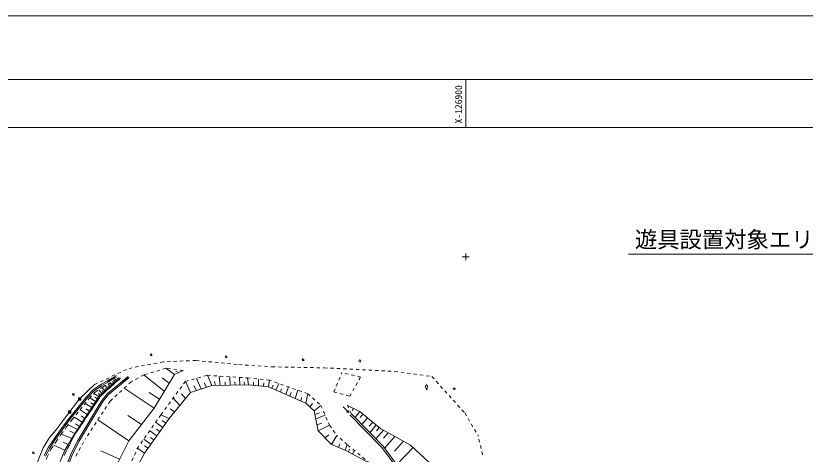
# Model space of a CAD drawing. Units: millimetres, scale not verified. Extents: x -294350 to 464306, y -228900 to 207900.
# Drawn here: x -118962 to 54306, y 111746 to 207900 of the extents above; entities that cross this region are included whole.
import ezdxf
from ezdxf.enums import TextEntityAlignment as Align

# ---------------------------------------------------------------- set-up
doc = ezdxf.new("R2010")
doc.units = ezdxf.units.MM
doc.header["$LTSCALE"] = 700
doc.linetypes.add('USER1', pattern=[2, 1, -1])
doc.layers.add('0-0', color=7, linetype='Continuous')
for name, color, linetype, lineweight in [('0-1_D-TTL', 7, 'Continuous', 13), ('0-2_D-TTL-FRAM', 7, 'Continuous', 13), ('0-3_D-TTL-LINE', 7, 'Continuous', 13), ('0-4_D-TTL-TXT', 7, 'Continuous', 13), ('0-5_S-BGD', 8, 'Continuous', 13), ('0-8_最終2案', 1, 'Continuous', 13)]:
    doc.layers.add(name, color=color, linetype=linetype, lineweight=lineweight)
doc.styles.add('ＭＳ ゴシック', font='')
doc.styles.get('ＭＳ ゴシック').set_extended_font_data('MS Gothic')

# ---------------------------------------------------------------- blocks, each defined once
blk = doc.blocks.new('広葉樹林_11')
at = {"layer": '0-5_S-BGD'}
blk.add_line((55298243023, -88780395665), (55298418023, -88780395665), dxfattribs=at)
blk.add_circle((55298243023, -88780264415), 131250, dxfattribs=at)
blk = doc.blocks.new('広葉樹林_12')
at = {"layer": '0-5_S-BGD'}
blk.add_line((55283750238, -88776122151), (55283925238, -88776122151), dxfattribs=at)
blk.add_circle((55283750238, -88775990901), 131250, dxfattribs=at)
blk = doc.blocks.new('広葉樹林_13')
at = {"layer": '0-5_S-BGD'}
blk.add_line((55275017407, -88775936346), (55275192407, -88775936346), dxfattribs=at)
blk.add_circle((55275017407, -88775805096), 131250, dxfattribs=at)
blk = doc.blocks.new('広葉樹林_14')
at = {"layer": '0-5_S-BGD'}
blk.add_line((55263187826, -88775502801), (55263362826, -88775502801), dxfattribs=at)
blk.add_circle((55263187826, -88775371551), 131250, dxfattribs=at)
blk = doc.blocks.new('広葉樹林_15')
at = {"layer": '0-5_S-BGD'}
blk.add_line((55251667920, -88775193127), (55251842920, -88775193127), dxfattribs=at)
blk.add_circle((55251667920, -88775061877), 131250, dxfattribs=at)
blk = doc.blocks.new('広葉樹林_16')
at = {"layer": '0-5_S-BGD'}
blk.add_line((55239714469, -88781262754), (55239889469, -88781262754), dxfattribs=at)
blk.add_circle((55239714469, -88781131504), 131250, dxfattribs=at)
blk = doc.blocks.new('広葉樹林_17')
at = {"layer": '0-5_S-BGD'}
blk.add_line((55233582906, -88790243326), (55233757906, -88790243326), dxfattribs=at)
blk.add_circle((55233582906, -88790112076), 131250, dxfattribs=at)

msp = doc.modelspace()

# ---------------------------------------------------------------- linework, layer by layer
at = {"layer": '0-1_D-TTL'}
for points in [[(-294350, -207900), (294350, -207900), (294350, 207900), (-294350, 207900)], [(-280350, -193900), (280350, -193900), (280350, 193900), (-280350, 193900)]]:
    msp.add_lwpolyline(points, close=True, dxfattribs=at)
at = {"layer": '0-2_D-TTL-FRAM'}
msp.add_lwpolyline([(-269850, -183400), (269850, -183400), (269850, 183400), (-269850, 183400)], close=True, dxfattribs=at)
at = {"layer": '0-3_D-TTL-LINE'}
for p, q in [((-20209.6, 183400), (-20209.6, 193900)), ((-20959.6, 155030.8), (-19459.6, 155030.8)), ((-20209.6, 155780.8), (-20209.6, 154280.8))]:
    msp.add_line(p, q, dxfattribs=at)
at = {"layer": '0-5_S-BGD', "linetype": 'USER1'}
for p, q in [((-86576.6, 132001.8), (-92041.6, 130991.8)), ((-79432.6, 132307.8), (-86576.6, 132001.8)), ((-79432.6, 132307.8), (-69982.6, 131388.8)), ((-101653.6, 127053.8), (-94117.6, 130562.8)), ((-92041.6, 130991.8), (-94117.6, 130562.8)), ((-85999.6, 130591.8), (-90828.6, 129156.8)), ((-82203.6, 130095.8), (-85999.6, 130591.8)), ((-69982.6, 131388.8), (-62713.6, 130908.8)), ((-62713.6, 130908.8), (-51270.6, 130685.8)), ((-51270.6, 130685.8), (-35798.6, 129918.8)), ((-96504, 128392.6), (-95973.6, 128431.8)), ((-90828.6, 129156.8), (-93538.6, 127699.8)), ((-81745.6, 127693.8), (-76914.6, 129060.8)), ((-76914.6, 129060.8), (-68081.6, 128461.8)), ((-63256.6, 127971.8), (-68081.6, 128461.8)), ((-49156.6, 125411.8), (-47369.6, 129642.8)), ((-43286.6, 128670.8), (-47369.6, 129642.8)), ((-43286.6, 128670.8), (-45667.6, 124465.8)), ((-35798.6, 129918.8), (-27614.6, 128771.8)), ((-27614.6, 128771.8), (-20415.6, 120785.8)), ((-98254.6, 123392.8), (-93538.6, 127699.8)), ((-87104.6, 120396.8), (-81745.6, 127693.8)), ((-54894.6, 125016.8), (-63256.6, 127971.8)), ((-54894.6, 125016.8), (-51983.6, 122454.8)), ((-49156.6, 125411.8), (-45667.6, 124465.8)), ((-98254.6, 123392.8), (-103646.6, 115202.8)), ((-51983.6, 122454.8), (-50108.6, 118094.8)), ((-45327.4, 120655.5), (-46166.6, 122447.8)), ((-87104.6, 120396.8), (-92252.6, 113086.8)), ((-20415.6, 120785.8), (-17504.6, 115843.8)), ((-50108.6, 118094.8), (-48487.6, 115847.8)), ((-105761.6, 111344.8), (-103646.6, 115202.8)), ((-46227.6, 113836.8), (-48487.6, 115847.8)), ((-16496.6, 111627.8), (-17504.6, 115843.8)), ((-95756.6, 105161.8), (-92252.6, 113086.8)), ((-41211.6, 109727.8), (-46227.6, 113836.8))]:
    msp.add_line(p, q, dxfattribs=at)
at = {"layer": '0-5_S-BGD'}
for p, q in [((-84134.6, 129197.8), (-85999.6, 130591.8)), ((-82203.6, 130095.8), (-84134.6, 129197.8)), ((-95973.6, 128431.8), (-100619.6, 124597.8)), ((-96851.5, 129000.2), (-100306.5, 127023.9)), ((-100146.6, 126769.8), (-96702.6, 128739.8)), ((-94298.9, 128812.9), (-98929, 124979.2)), ((-97149.3, 128645.1), (-98847.3, 127673.4)), ((-94107.6, 128581.8), (-98711.6, 124769.8)), ((-96429.2, 128055.8), (-96642, 128313.6)), ((-96452.7, 128003.8), (-95973.6, 128431.8)), ((-96309.3, 128154.8), (-96407.1, 128273.4)), ((-94356.9, 128541.3), (-95677.6, 127484.8)), ((-86367.6, 125534.3), (-90828.6, 129156.8)), ((-88600.6, 121870.8), (-84134.6, 129197.8)), ((-85297, 127290.6), (-86797.5, 128489.1)), ((-83169.1, 129646.8), (-83866.6, 129929.7)), ((-78288.1, 126060.3), (-79330.1, 128377.3)), ((-75966.6, 126821.8), (-76914.6, 129060.8)), ((-74131.7, 126851), (-74352.2, 128887)), ((-71941.1, 126885.8), (-72006.5, 128728)), ((-69843.7, 128581.3), (-69784.5, 126920.1)), ((-67915.6, 126949.8), (-68081.6, 128461.8)), ((-104948.6, 123865.8), (-101653.6, 127053.8)), ((-100306.5, 127023.9), (-101984.3, 125867.2)), ((-101788.6, 125637.8), (-100146.6, 126769.8)), ((-98776.8, 126118.5), (-99322.8, 126780.2)), ((-98847.3, 127673.4), (-98629.4, 128047.6)), ((-98847.3, 127673.4), (-98414.3, 127671.8)), ((-98508.4, 126340), (-98736.7, 126616.6)), ((-98243.6, 126558.5), (-98713.9, 127128.5)), ((-98629.4, 128047.6), (-98414.3, 127671.8)), ((-98484, 126189.1), (-98004.9, 126617.1)), ((-98008.9, 126752.2), (-98207.6, 126992.9)), ((-97777.4, 126943.3), (-98181.5, 127433)), ((-97525.8, 127045.1), (-98004.9, 126617.1)), ((-97572.2, 127112.6), (-97744.9, 127321.9)), ((-97369.7, 127279.7), (-97716, 127699.3)), ((-97468.3, 127096.5), (-96989.2, 127524.5)), ((-97190.3, 127427.7), (-97340.4, 127609.6)), ((-97013.3, 127573.8), (-97309, 127932.1)), ((-96510.2, 127952.5), (-96989.2, 127524.5)), ((-96856.4, 127703.2), (-96986.8, 127861.1)), ((-96701.7, 127831), (-96953.1, 128135.7)), ((-96564.5, 127944.1), (-96677.5, 128081.1)), ((-95677.6, 127484.8), (-95520, 127888.1)), ((-95677.6, 127484.8), (-95249.5, 127550)), ((-95520, 127888.1), (-95249.5, 127550)), ((-80609.6, 125298.8), (-81745.6, 127693.8)), ((-80609.6, 125298.8), (-75966.6, 126821.8)), ((-79305.7, 125726.5), (-79886.5, 126746.7)), ((-77088.8, 126453.7), (-77642.5, 127393.2)), ((-75966.6, 126821.8), (-67915.6, 126949.8)), ((-75125.2, 126835.2), (-75335.6, 127685.1)), ((-72975.4, 126869.4), (-73013.2, 127635.4)), ((-70826.9, 126903.5), (-70889.6, 127635.4)), ((-68766.2, 126936.3), (-68840.4, 127623)), ((-67915.6, 126949.8), (-63468.6, 126516.8)), ((-66781.4, 126839.4), (-66816.1, 127573.3)), ((-65692.1, 126733.3), (-65669.1, 128216.8)), ((-64584.6, 126625.5), (-64506.1, 127399.5)), ((-63468.6, 126516.8), (-63256.6, 127971.8)), ((-63468.6, 126516.8), (-55316.6, 122950.8)), ((-62797.6, 126223.3), (-62469.4, 126853)), ((-61869.9, 125817.5), (-61200.8, 127245.3)), ((-59676.9, 124858.2), (-59075.6, 126494.3)), ((-101984.3, 125867.2), (-103384.9, 124398.2)), ((-103159.6, 124199.8), (-101788.6, 125637.8)), ((-100767.7, 124366.4), (-101811.2, 125034.4)), ((-100480.3, 124712.7), (-100825.5, 125131)), ((-100084.2, 125039.6), (-100761.3, 125860.2)), ((-98929, 124979.2), (-100237.2, 123272.6)), ((-100049.3, 124722.3), (-99719.6, 125038.8)), ((-99733.1, 125329.4), (-100033.9, 125694)), ((-99386.7, 125615.2), (-100014, 126375.4)), ((-98711.6, 124769.8), (-99988.6, 123103.8)), ((-99389.9, 125355.3), (-99719.6, 125038.8)), ((-99350.3, 125393.3), (-99020.6, 125709.8)), ((-99079.7, 125868.6), (-99341.8, 126186.2)), ((-98541.5, 126137.8), (-99020.6, 125709.8)), ((-88600.6, 121870.8), (-95173.6, 126206.5)), ((-87407.2, 123828.7), (-89704.4, 125312.9)), ((-85321.6, 119602.8), (-80609.6, 125298.8)), ((-81691.4, 123991.1), (-82586.8, 124997.1)), ((-60879.6, 125384.3), (-60618.9, 126070.6)), ((-58820.8, 124483.7), (-58544.9, 125263.4)), ((-57637, 123965.9), (-57025.6, 125769.9)), ((-55316.6, 122950.8), (-54894.6, 125016.8)), ((-28829.6, 126181.8), (-28829.6, 125931.8)), ((-28829.6, 125931.8), (-28579.6, 125931.8)), ((-107954.6, 119949.8), (-104948.6, 123865.8)), ((-103384.9, 124398.2), (-107158.7, 119754.9)), ((-106922.6, 119569.8), (-103159.6, 124199.8)), ((-100619.6, 124597.8), (-106043.6, 116125.8)), ((-100237.2, 123272.6), (-105338, 114746.4)), ((-104761.1, 124053.3), (-105136.1, 123678.3)), ((-105136.1, 124053.3), (-104761.1, 123678.3)), ((-99988.6, 123103.8), (-105075.6, 114600.8)), ((-101444.3, 123309.6), (-102709.4, 124119.5)), ((-101871.9, 122641.8), (-102489.3, 123037)), ((-101059.7, 123910.4), (-101598, 124255)), ((-101576.4, 122646.5), (-101205.3, 123198.2)), ((-100834.2, 123749.9), (-101205.3, 123198.2)), ((-100789.7, 123816.1), (-100418.6, 124367.8)), ((-100088.9, 124684.3), (-100418.6, 124367.8)), ((-82965.6, 122450.8), (-84425.1, 124045.3)), ((-56431.7, 123438.6), (-56235, 124158.1)), ((-103271.9, 120455), (-104860.9, 121472.3)), ((-102304.5, 121966.1), (-103722, 122873.6)), ((-102785.3, 121215), (-103491.7, 121667.2)), ((-102407.6, 121410.8), (-102778.7, 120859.1)), ((-102363.1, 121477), (-101992, 122028.7)), ((-101620.9, 122580.3), (-101992, 122028.7)), ((-94182.6, 114704.8), (-88600.6, 121870.8)), ((-84149.6, 121019.5), (-85059, 121726.2)), ((-55316.6, 122950.8), (-53483.6, 121284.8)), ((-54400.1, 122117.8), (-53838.1, 122878.9)), ((-53483.6, 121284.8), (-51983.6, 122454.8)), ((-47077.4, 122154.3), (-45860.4, 120872.1)), ((-46275.6, 120995), (-45961.5, 121293.1)), ((-46166.6, 122447.8), (-43417.6, 121075.8)), ((-45860.4, 120872.1), (-45961.5, 121293.1)), ((-44792.1, 121761.8), (-45145.4, 121323.3)), ((-110199.6, 116996.8), (-107954.6, 119949.8)), ((-107158.7, 119754.9), (-108358.6, 118168.4)), ((-106922.6, 119569.8), (-108117.6, 117989.8)), ((-106887.6, 121232.8), (-107387.6, 121232.8)), ((-107387.6, 121232.8), (-107387.6, 120732.8)), ((-107387.6, 120732.8), (-106887.6, 120732.8)), ((-107325.1, 121170.3), (-106950.1, 120795.3)), ((-106950.1, 121170.3), (-107325.1, 120795.3)), ((-106887.6, 120732.8), (-106887.6, 121232.8)), ((-104359.9, 118755.6), (-106141.7, 119896.4)), ((-103812.7, 119610.3), (-104619.1, 120126.6)), ((-103936.5, 119137.8), (-103565.4, 119689.5)), ((-103194.3, 120241.2), (-103565.4, 119689.5)), ((-103149.8, 120307.4), (-102778.7, 120859.1)), ((-91391.6, 118287.8), (-94344.5, 120216.3)), ((-90682.6, 111992.8), (-85321.6, 119602.8)), ((-85321.6, 119602.8), (-87104.6, 120396.8)), ((-53483.6, 121284.8), (-52613.6, 116851.8)), ((-53316.1, 120431.6), (-52289.5, 120840.6)), ((-53127.1, 119468.5), (-51046.1, 120274.8)), ((-45860.4, 120872.1), (-46275.6, 120995)), ((-38350, 113503.9), (-45327.4, 120655.5)), ((-43417.6, 121075.8), (-44474.8, 119781.6)), ((-43417.6, 121075.8), (-38818.6, 117318.8)), ((-42778.1, 120553.4), (-43403.2, 119788.1)), ((-41771.6, 119731.2), (-42981.2, 118250.6)), ((-108358.6, 118168.4), (-109536.7, 116545.2)), ((-109292.6, 116370.8), (-108117.6, 117989.8)), ((-105381.7, 117159.6), (-107466.6, 118187.4)), ((-104968.2, 117805.6), (-105887, 118393.9)), ((-104767.8, 117902.1), (-105138.9, 117350.4)), ((-104723.2, 117968.3), (-104352.2, 118519.9)), ((-103981.1, 119071.6), (-104352.2, 118519.9)), ((-94182.6, 114704.8), (-100950.6, 119297.8)), ((-86709.6, 117632.5), (-88274.8, 118735.2)), ((-86063.1, 118550.2), (-86845.8, 119101.6)), ((-52872.9, 118173.2), (-51805.2, 118518.2)), ((-52613.6, 116851.8), (-50108.6, 118094.8)), ((-40626.8, 118796), (-41387.2, 117865.2)), ((-39849, 118160.6), (-41236.4, 116462.2)), ((-111565.6, 115439.8), (-110199.6, 116996.8)), ((-109536.7, 116545.2), (-110689.7, 114905.5)), ((-110441.6, 114736.8), (-109292.6, 116370.8)), ((-106601.1, 115214.4), (-108967.1, 116138.3)), ((-108193.6, 112610.8), (-106043.6, 116125.8)), ((-105952, 116268.8), (-107111, 116780.7)), ((-106227, 115607.1), (-105925.6, 116180.8)), ((-105554.5, 116732.5), (-105925.6, 116180.8)), ((-105510, 116798.7), (-105138.9, 117350.4)), ((-88002.3, 115797.5), (-89567.2, 116899.9)), ((-87355.9, 116715), (-88138.5, 117266.3)), ((-52613.6, 116851.8), (-49643.6, 113858.8)), ((-38258.7, 117015.5), (-39930.1, 115123.4)), ((-39823.2, 116875.6), (-39182.1, 117615.8)), ((-36136.6, 115865.8), (-38818.6, 117318.8)), ((-37197.8, 116440.7), (-38260.2, 115238.1)), ((-111565.6, 115439.8), (-112966.6, 113167.8)), ((-110689.7, 114905.5), (-111773.9, 113255)), ((-110441.6, 114736.8), (-111515.6, 113101.8)), ((-107429.5, 113860), (-108565.4, 114398.4)), ((-106866, 114390.7), (-106564.6, 114964.5)), ((-105338, 114746.4), (-106809.5, 111878.2)), ((-106263.2, 115538.2), (-106564.6, 114964.5)), ((-105075.6, 114600.8), (-106535.6, 111754.8)), ((-98234.6, 106539.8), (-94182.6, 114704.8)), ((-89294.9, 113962.7), (-90859.5, 115064.9)), ((-88648.6, 114880.1), (-89431, 115431.2)), ((-51128.6, 115355.3), (-50277.6, 115972.3)), ((-49643.6, 113858.8), (-48487.6, 115847.8)), ((-35732.6, 115639.7), (-38016.2, 113054.5)), ((-32351.6, 113747.8), (-36136.6, 115865.8)), ((-33889.3, 114608.3), (-35861.7, 112375.5)), ((-112966.6, 113167.8), (-115168.6, 107574.8)), ((-111773.9, 113255), (-112736.3, 111449.9)), ((-111515.6, 113101.8), (-112464.6, 111321.8)), ((-108193.6, 112610.8), (-110641, 113704.7)), ((-107541.2, 113105.5), (-107842.6, 112531.8)), ((-107505, 113174.4), (-107203.6, 113748.1)), ((-106902.2, 114321.9), (-107203.6, 113748.1)), ((-90682.6, 111992.8), (-92252.6, 113086.8)), ((-89941, 113045.4), (-90723.3, 113596.5)), ((-49643.6, 113858.8), (-46676.6, 112626.8)), ((-48160.1, 113242.8), (-47818.6, 114010.1)), ((-46676.6, 112626.8), (-46227.6, 113836.8)), ((-46676.6, 112626.8), (-41211.6, 109727.8)), ((-45971.5, 112252.8), (-45719.8, 112855.1)), ((-34901.8, 108862.1), (-38350, 113503.9)), ((-31755.4, 113195.8), (-35354.7, 109471.8)), ((-24745.6, 106704.8), (-32351.6, 113747.8)), ((-108193.6, 112610.8), (-110498.6, 107108.8)), ((-106809.5, 111878.2), (-110033.3, 103624.3)), ((-106535.6, 111754.8), (-109739.6, 103551.8)), ((-108094.9, 111949.9), (-108320.2, 111430.4)), ((-108067.9, 112012.3), (-107842.6, 112531.8)), ((-96208.6, 110622.3), (-100277.7, 112495.5)), ((-94573.6, 104806.8), (-90682.6, 111992.8)), ((-45078.9, 111779.3), (-44709.9, 112593.6))]:
    msp.add_line(p, q, dxfattribs=at)
at = {"layer": '0-5_S-BGD', "linetype": 'USER1'}
msp.add_lwpolyline([(-116254.5, 73820.3), (-116565, 75781.7), (-116639.6, 81802.5), (-116586.6, 87827.1), (-116547.7, 91802), (-116213.7, 95770.3), (-115481.5, 99706), (-114045.1, 105502.2), (-112859.9, 109313.9), (-112102.3, 111151), (-111171.2, 112897.5), (-110110.7, 114511.9), (-108967.1, 116138.3), (-107796.2, 117751.7), (-106607.8, 119322.9), (-102859.2, 123935.2), (-101527.6, 125331.9), (-99933.4, 126430.9), (-96504, 128392.6)], dxfattribs=at)
at = {"layer": '0-5_S-BGD'}
msp.add_lwpolyline([(-105198.6, 124115.8), (-105198.6, 123615.8), (-104698.6, 123615.8), (-104698.6, 124115.8)], close=True, dxfattribs=at)
msp.add_lwpolyline([(-28637.8, 101576.1), (-35209.4, 108605.5), (-38655.1, 113243.7), (-38928.2, 113523.7), (-45613.7, 120376.1)], dxfattribs=at)
for centre, radius in [((-97497.1, 127070.8), 37.5), ((-97497.1, 127070.8), 24.8), ((-97497.1, 127070.8), 12.2), ((-96481.4, 127978.1), 37.5), ((-96481.4, 127978.1), 24.8), ((-96481.4, 127978.1), 12.2), ((-99370.1, 125374.3), 37.5), ((-99370.1, 125374.3), 24.8), ((-99370.1, 125374.3), 12.2), ((-98512.7, 126163.5), 37.5), ((-98512.7, 126163.5), 24.8), ((-98512.7, 126163.5), 12.2), ((-100811.9, 123783), 37.5), ((-100811.9, 123783), 24.8), ((-100811.9, 123783), 12.2), ((-100069.1, 124703.3), 37.5), ((-100069.1, 124703.3), 24.8), ((-100069.1, 124703.3), 12.2), ((-102385.4, 121443.9), 37.5), ((-102385.4, 121443.9), 24.8), ((-102385.4, 121443.9), 12.2), ((-101598.7, 122613.4), 37.5), ((-101598.7, 122613.4), 24.8), ((-101598.7, 122613.4), 12.2), ((-103172.1, 120274.3), 37.5), ((-103172.1, 120274.3), 24.8), ((-103172.1, 120274.3), 12.2), ((-104745.5, 117935.2), 37.5), ((-104745.5, 117935.2), 24.8), ((-104745.5, 117935.2), 12.2), ((-103958.8, 119104.7), 37.5), ((-103958.8, 119104.7), 24.8), ((-103958.8, 119104.7), 12.2), ((-105532.2, 116765.6), 37.5), ((-105532.2, 116765.6), 24.8), ((-105532.2, 116765.6), 12.2), ((-106884.1, 114356.3), 37.5), ((-106884.1, 114356.3), 24.8), ((-106884.1, 114356.3), 12.2), ((-106245.1, 115572.6), 37.5), ((-106245.1, 115572.6), 24.8), ((-106245.1, 115572.6), 12.2), ((-107523.1, 113140), 37.5), ((-107523.1, 113140), 24.8), ((-107523.1, 113140), 12.2), ((-108081.4, 111981.1), 37.5), ((-108081.4, 111981.1), 24.8), ((-108081.4, 111981.1), 12.2)]:
    msp.add_circle(centre, radius, dxfattribs=at)
for centre, radius, start, end in [((-28396.2, 126556.8), 633.8, 151.75053, 208.24947), ((-28829.6, 126790.1), 141.7, 28.07249, 151.92751), ((-29267.1, 126556.8), 637.5, 331.92751, 28.07249), ((-28829.6, 126323.5), 141.7, 208.07249, 331.92751)]:
    msp.add_arc(centre, radius, start, end, dxfattribs=at)
at = {"layer": '0-8_最終2案', "color": 7}
msp.add_lwpolyline([(101938.2, 59166.2), (101938.2, 155599.9), (82346.3, 155599.9), (15496.3, 155599.9)], dxfattribs=at)

# ---------------------------------------------------------------- block references
at = {"layer": '0-0', "xscale": 0.001428571, "yscale": 0.001428571}
for name in ['広葉樹林_15', '広葉樹林_14', '広葉樹林_13', '広葉樹林_12', '広葉樹林_16', '広葉樹林_11', '広葉樹林_17']:
    msp.add_blockref(name, (-79020209.6, 126955030.8), dxfattribs=at)

# ---------------------------------------------------------------- texts
at = {"layer": '0-4_D-TTL-TXT', "style": 'ＭＳ ゴシック'}
msp.add_text('X-126900', height=1540, rotation=90, dxfattribs=at).set_placement((-20539.9, 184292.9), align=Align.BOTTOM_LEFT)
at = {"layer": '0-8_最終2案', "color": 7, "style": 'ＭＳ ゴシック'}
msp.add_text('遊具設置対象エリア\u3000A=3000ｍ2', height=3592, dxfattribs=at).set_placement((16930.9, 155968.4), align=Align.BOTTOM_LEFT)

doc.saveas('drawing.dxf')
